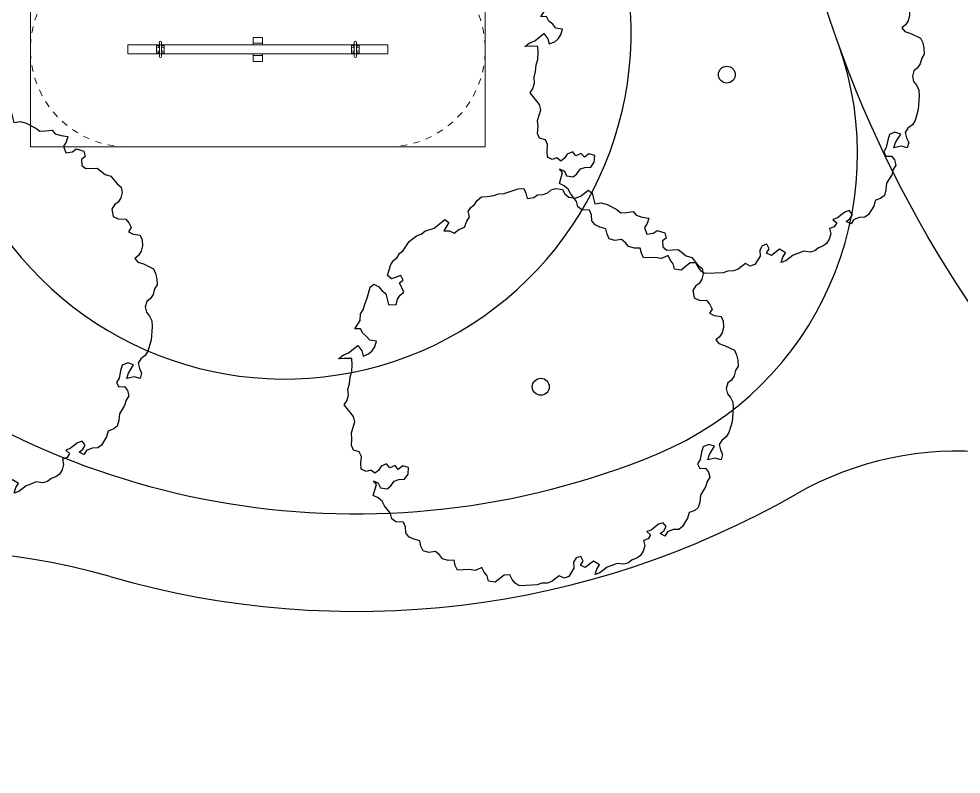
# Model space of a CAD drawing. Extents: x 309418 to 1212698, y 3438380 to 6877191.
# Drawn here: x 606442.55 to 606457.05, y 3438708.46 to 3438720.08 of the extents above; entities that cross this region are included whole.
import ezdxf

# ---------------------------------------------------------------- set-up
doc = ezdxf.new("R2010")
doc.units = 0
doc.header["$MEASUREMENT"] = 0
doc.linetypes.add('HIDDEN2', pattern=[4.7625, 3.175, -1.5875])
doc.layers.add('DRAFT-LINES', color=10, linetype='Continuous')
doc.layers.add('LA-FLOWERING-TREE', color=221, linetype='Continuous')
for name, color, linetype, lineweight in [('LA-HARD-FURN-PG-LIMITS', 1, 'Continuous', 5), ('LA-HARD-FURN-PG-PLAY EQUIPMENT', 160, 'Continuous', 5), ('LA-HARD-FURN-PG-SAFETY ZONE', 2, 'HIDDEN2', 5)]:
    doc.layers.add(name, color=color, linetype=linetype, lineweight=lineweight)

# ---------------------------------------------------------------- blocks, each defined once
blk = doc.blocks.new('A$C340A05CD')
for p, q in [((-357, -140.5), (-357, -143)), ((-343, -140.5), (-343, -143)), ((-357, -159.5), (-357, -157)), ((-343, -159.5), (-343, -157))]:
    blk.add_line(p, q)
for points in [[(-550, -143), (-150, -143), (-150, -157), (-550, -157), (-550, -143)], [(-501.6, -156), (-506, -156), (-506, -144), (-501.6, -144)], [(-501.6, -160.9), (-501.6, -139.2)], [(-498.3, -139.2), (-498.3, -160.9)], [(-498.3, -144), (-494, -144), (-494, -156), (-498.3, -156)], [(-357, -131.5), (-357, -140.5), (-343, -140.5), (-343, -131.5), (-357, -131.5)], [(-201.6, -144), (-206, -144), (-206, -156), (-201.6, -156)], [(-201.6, -139.2), (-201.6, -160.9)], [(-198.3, -160.9), (-198.3, -139.2)], [(-198.3, -156), (-194, -156), (-194, -144), (-198.3, -144)], [(-357, -168.5), (-357, -159.5), (-343, -159.5), (-343, -168.5), (-357, -168.5)]]:
    blk.add_lwpolyline(points)
for centre in [(-504, -146), (-496, -146), (-204, -146), (-196, -146), (-504, -154), (-496, -154), (-204, -154), (-196, -154)]:
    blk.add_circle(centre, 1.75)
for centre, start, end in [((-500, -139.2), 0, 180), ((-200, -139.2), 0, 180), ((-500, -160.9), 180, 0), ((-200, -160.9), 180, 0)]:
    blk.add_arc(centre, 1.65, start, end)
at = {"layer": 'LA-HARD-FURN-PG-LIMITS'}
blk.add_lwpolyline([(-700, 0), (0, 0), (0, -300), (-700, -300)], close=True, dxfattribs=at)
at = {"layer": 'LA-HARD-FURN-PG-SAFETY ZONE'}
blk.add_lwpolyline([(-150, -300, 1), (-150, 0), (-550, 0, 1), (-550, -300)], format="xyb", close=True, dxfattribs=at)
blk = doc.blocks.new('FTR-6')
blk.add_lwpolyline([(-2.443, -1.827), (-2.433, -1.751), (-2.405, -1.678), (-2.469, -1.618), (-2.646, -1.595), (-2.707, -1.511), (-2.662, -1.44), (-2.652, -1.364), (-2.624, -1.291), (-2.727, -1.252), (-2.788, -1.167), (-2.916, -1.048), (-2.888, -0.975), (-2.843, -0.904), (-2.907, -0.844), (-2.951, -0.762), (-2.941, -0.686), (-2.949, -0.608), (-3.03, -0.546), (-3.073, -0.464), (-3.046, -0.391), (-3.001, -0.32), (-3.044, -0.237), (-3.07, -0.157), (-3.06, -0.081), (-2.997, -0.013), (-2.97, 0.061), (-3.048, 0.148), (-3.056, 0.226), (-3.011, 0.297), (-2.992, 0.448), (-2.964, 0.521), (-2.972, 0.599), (-2.998, 0.679), (-2.843, 0.762), (-2.834, 0.837), (-2.808, 0.757), (-2.836, 0.684), (-2.775, 0.599), (-2.704, 0.59), (-2.613, 0.604), (-2.546, 0.57), (-2.481, 0.51), (-2.39, 0.524), (-2.31, 0.59), (-2.353, 0.673), (-2.441, 0.684), (-2.431, 0.76), (-2.516, 0.796), (-2.506, 0.872), (-2.591, 0.909), (-2.665, 0.893), (-2.736, 0.902), (-2.744, 0.98), (-2.811, 1.014), (-2.836, 1.094), (-2.774, 1.163), (-2.693, 1.229), (-2.666, 1.303), (-2.709, 1.385), (-2.682, 1.458), (-2.601, 1.525), (-2.539, 1.594), (-2.385, 1.676), (-2.34, 1.747), (-2.31, 1.974), (-2.237, 1.99), (-2.16, 2.031), (-2.097, 2.1), (-2.02, 2.142), (-1.939, 2.208), (-1.862, 2.249), (-1.782, 2.316), (-1.719, 2.385), (-1.798, 2.472), (-1.862, 2.531), (-1.774, 2.52), (-1.689, 2.483), (-1.512, 2.46), (-1.525, 2.36), (-1.57, 2.289), (-1.486, 2.252), (-1.415, 2.243), (-1.341, 2.259), (-1.264, 2.3), (-1.325, 2.385), (-1.315, 2.461), (-1.323, 2.538), (-1.296, 2.612), (-1.36, 2.671), (-1.212, 2.703), (-1.132, 2.77), (-1.058, 2.786), (-0.981, 2.827), (-0.886, 2.866), (-0.732, 2.949), (-0.662, 2.94), (-0.636, 2.86), (-0.646, 2.784), (-0.638, 2.706), (-0.728, 2.564), (-0.65, 2.477), (-0.573, 2.518), (-0.499, 2.534), (-0.428, 2.525), (-0.373, 2.672), (-0.303, 2.663), (-0.275, 2.736), (-0.41, 2.805), (-0.418, 2.883), (-0.264, 2.965), (-0.19, 2.981), (-0.119, 2.972), (-0.046, 2.988), (0.025, 2.979), (0.099, 2.995), (0.19, 3.009), (0.331, 2.991), (0.399, 2.957), (0.469, 2.948), (0.604, 2.879), (0.815, 2.852), (0.823, 2.774), (0.676, 2.742), (0.74, 2.682), (0.765, 2.602), (0.853, 2.591), (0.938, 2.554), (1.033, 2.593), (1.107, 2.609), (1.152, 2.68), (1.226, 2.696), (1.296, 2.687), (1.37, 2.703), (1.458, 2.692), (1.522, 2.632), (1.604, 2.57), (1.671, 2.536), (1.735, 2.477), (1.937, 2.374), (2.001, 2.314), (1.974, 2.241), (1.929, 2.17), (2.01, 2.108), (2.081, 2.099), (2.145, 2.039), (2.212, 2.005), (2.283, 1.996), (2.35, 1.962), (2.411, 1.877), (2.383, 1.804), (2.391, 1.726), (2.452, 1.641), (2.537, 1.604), (2.678, 1.586), (2.686, 1.508), (2.596, 1.366), (2.678, 1.304), (2.721, 1.222), (2.772, 1.062), (2.78, 0.984), (2.844, 0.924), (2.925, 0.862), (2.916, 0.787), (2.959, 0.704), (3.019, 0.62), (2.942, 0.578), (2.869, 0.562), (2.82, 0.466), (2.902, 0.404), (2.973, 0.395), (3.03, 0.285), (2.985, 0.214), (2.914, 0.223), (2.852, 0.155), (2.86, 0.077), (2.988, -0.042), (3.003, -0.198), (3.047, -0.281), (3.027, -0.432), (3.035, -0.51), (2.99, -0.581), (2.913, -0.622), (2.839, -0.638), (2.769, -0.629), (2.695, -0.645), (2.629, -0.739), (2.654, -0.819), (2.733, -0.906), (2.723, -0.982), (2.696, -1.055), (2.622, -1.071), (2.647, -1.151), (2.708, -1.236), (2.681, -1.31), (2.618, -1.378), (2.541, -1.42), (2.467, -1.436), (2.397, -1.427), (2.387, -1.502), (2.43, -1.585), (2.481, -1.745), (2.454, -1.818), (2.409, -1.889), (2.346, -1.958), (2.272, -1.974), (2.195, -2.015), (2.121, -2.032), (2.051, -2.022), (1.974, -2.064), (1.929, -2.135), (1.919, -2.21), (1.891, -2.284), (1.829, -2.353), (1.668, -2.486), (1.514, -2.568), (1.44, -2.584), (1.352, -2.573), (1.278, -2.589), (1.233, -2.66), (1.206, -2.733), (1.129, -2.775), (1.086, -2.692), (0.986, -2.628), (1.063, -2.587), (1.211, -2.555), (1.168, -2.472), (1.083, -2.436), (1.006, -2.477), (0.908, -2.541), (0.834, -2.557), (0.807, -2.631), (0.871, -2.69), (0.861, -2.766), (0.816, -2.837), (0.742, -2.853), (0.665, -2.894), (0.517, -2.926), (0.437, -2.993), (0.36, -3.034), (0.29, -3.025), (0.205, -2.988), (0.128, -3.03), (-0.02, -3.062), (-0.091, -3.053), (-0.155, -2.993), (-0.24, -2.957), (-0.313, -2.973), (-0.339, -2.893), (-0.268, -2.902), (-0.194, -2.886), (-0.185, -2.81), (-0.252, -2.776), (-0.393, -2.757), (-0.46, -2.723), (-0.453, -2.801), (-0.526, -2.817), (-0.594, -2.783), (-0.639, -2.854), (-0.716, -2.895), (-0.79, -2.911), (-0.86, -2.902), (-0.927, -2.868), (-0.998, -2.859), (-1.065, -2.824), (-1.126, -2.74), (-1.211, -2.703), (-1.278, -2.669), (-1.419, -2.651), (-1.487, -2.616), (-1.41, -2.575), (-1.336, -2.559), (-1.358, -2.454), (-1.517, -2.433), (-1.542, -2.353), (-1.468, -2.337), (-1.441, -2.263), (-1.508, -2.229), (-1.582, -2.245), (-1.645, -2.314), (-1.792, -2.346), (-1.86, -2.312), (-1.885, -2.232), (-2.026, -2.213), (-2.094, -2.179), (-2.158, -2.12), (-2.225, -2.085), (-2.417, -1.907), (-2.431, -1.879)], close=True)
blk.add_circle((0, 0), 0.13)

msp = doc.modelspace()

# ---------------------------------------------------------------- linework, layer by layer
at = {"layer": 'DRAFT-LINES'}
for points in [[(606503.91149, 3438478.30023, -0.10580583), (606493.33324, 3438528.9389, 0.2181063), (606484.07017, 3438549.42811, -0.00720977), (606476.8233, 3438555.92829, -0.43618786), (606476.71746, 3438596.23849, 0.53278998), (606469.61786, 3438640.49142, -0.52348805), (606465.1861, 3438665.75961, 0.03469235), (606477.62861, 3438679.90205, 0.3413348), (606477.53574, 3438696.24262, 0.07642218), (606461.9097, 3438710.93743, -0.5527676), (606463.16783, 3438741.39609, 0.4755141), (606467.45988, 3438767.41639), (606463.72499, 3438771.63838)], [(606318.22455, 3438711.01349, 0.12168016), (606348.2439, 3438716.65972, -0.11255065), (606370.79134, 3438721.32255, 0.01599771), (606421.23404, 3438721.91583, -0.19214257), (606439.77825, 3438715.44138, 0.28412525), (606452.36455, 3438713.38563)], [(606443.95206, 3438711.50224, 0.20310968), (606454.50884, 3438712.77015)], [(606443.95206, 3438711.50224, 0.51484915), (606431.18901, 3438701.39741), (606431.83278, 3438688.47893)]]:
    msp.add_lwpolyline(points, format="xyb", dxfattribs=at)
msp.add_lwpolyline([(606440.26306, 3438731.22346, 0.0344182), (606434.60343, 3438727.23203, 0.64406287), (606436.3761, 3438720.47687, -0.19722142), (606442.30345, 3438716.76707, 0.76897106), (606451.94233, 3438720.4215, 0.04545584), (606450.61345, 3438727.2029, 0.49291921)], format="xyb", close=True, dxfattribs=at)
for centre, start, end in [((606450.45548, 3438718.00683), 292.446028, 19.730669), ((606456.99454, 3438708.43179), 48.929794, 119.810902)]:
    msp.add_arc(centre, 5, start, end, dxfattribs=at)

# ---------------------------------------------------------------- block references
at = {"layer": 'LA-FLOWERING-TREE', "rotation": 45.77054702215741}
for p in [(606453.4441, 3438719.2257), (606441.63601, 3438715.67664), (606450.57951, 3438714.42338)]:
    msp.add_blockref('FTR-6', p, dxfattribs=at)
at = {"layer": 'LA-HARD-FURN-PG-PLAY EQUIPMENT', "xscale": 0.009999999999999998, "yscale": 0.009999999999999998, "zscale": 0.009999999999999998}
msp.add_blockref('A$C340A05CD', (606449.72435, 3438721.11447), dxfattribs=at)

doc.saveas('drawing.dxf')
